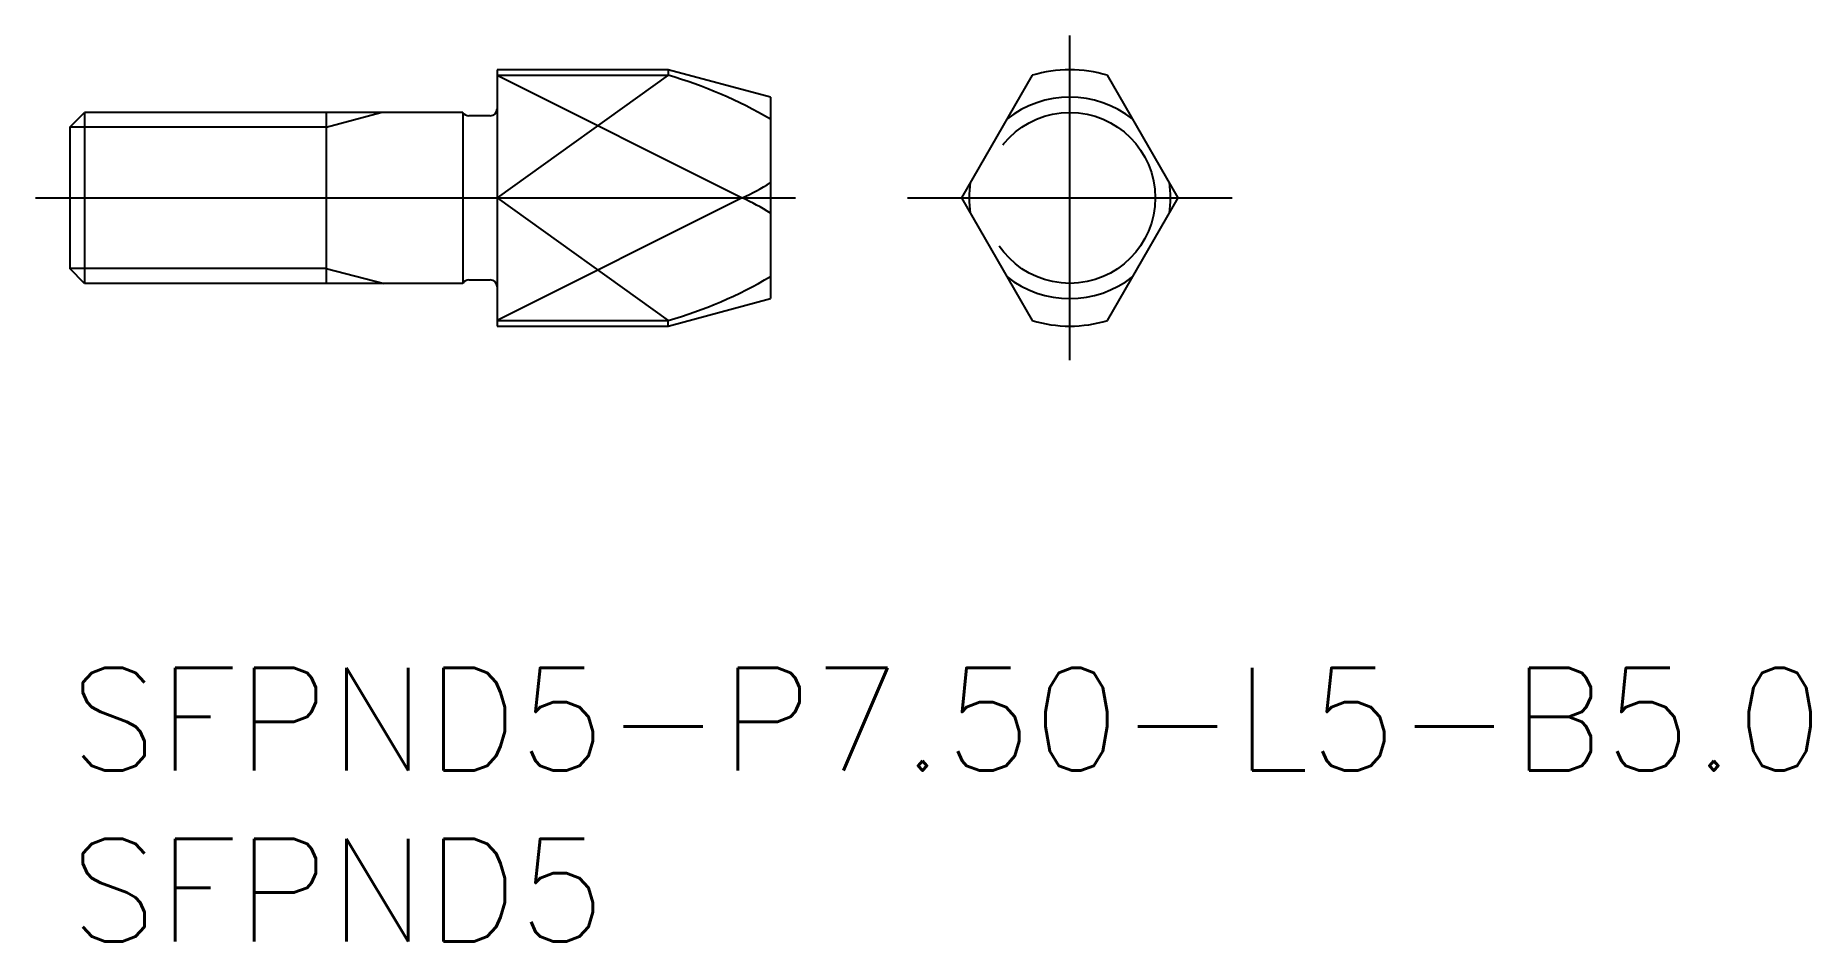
# Model space of a CAD drawing. Extents: x -1 to 50.9, y -8 to 18.5.
import ezdxf

# ---------------------------------------------------------------- set-up
doc = ezdxf.new("R2010")
doc.units = 0
doc.header["$LTSCALE"] = 0.5
doc.linetypes.add('CENTER', pattern=[50.8, 31.75, -6.35, 6.35, -6.35])
doc.linetypes.add('DASHED', pattern=[19.05, 12.7, -6.35])
for name, color, linetype in [('MSM_CENTER', 1, 'CENTER'), ('MSM_CONTINUOUS', 7, 'CONTINUOUS'), ('MSM_DASHED', 4, 'DASHED'), ('MSM_NARROW', 5, 'CONTINUOUS'), ('MSM_PART_NUMBER', 7, 'CONTINUOUS')]:
    doc.layers.add(name, color=color, linetype=linetype)
doc.styles.get("Standard").update_dxf_attribs({"font": 'txt.shx', "height": 0.5, "bigfont": 'bigfont.shx'})

# ---------------------------------------------------------------- blocks, each defined once
blk = doc.blocks.new('*U17')
at = {"layer": 'MSM_PART_NUMBER'}
blk.add_text('SFPND5-P7.50-L5-B5.0', height=3, dxfattribs=at).set_placement((0, -3))
blk = doc.blocks.new('*U18')
at = {"layer": 'MSM_PART_NUMBER'}
blk.add_text('SFPND5', height=3, dxfattribs=at).set_placement((0, -8))

msp = doc.modelspace()

# ---------------------------------------------------------------- linework, layer by layer
at = {"layer": 'MSM_CENTER'}
for p, q in [((29.25, 9), (29.25, 18.5)), ((-1, 13.75), (21.5, 13.75)), ((24.5, 13.75), (34, 13.75))]:
    msp.add_line(p, q, dxfattribs=at)
at = {"layer": 'MSM_CONTINUOUS'}
for p, q in [((17.5, 17.5), (12.5, 17.5)), ((12.5, 17.5), (12.5, 10)), ((12.5, 17.335), (17.5, 17.335)), ((20.5, 16.696), (17.5, 17.5)), ((17.5, 17.5), (17.5, 17.335)), ((28.15, 17.335), (26.08, 13.75)), ((32.42, 13.75), (30.35, 17.335)), ((20.5, 16.696), (20.5, 10.804)), ((0, 15.817), (0.433, 16.25)), ((0.433, 16.25), (0.433, 11.25)), ((11.5, 16.25), (0.433, 16.25)), ((7.5, 16.25), (7.5, 11.25)), ((11.5, 16.25), (11.5, 11.25)), ((12.3, 16.15), (11.673, 16.15)), ((0, 15.817), (0, 11.683)), ((12.5, 13.75), (19.665, 13.75)), ((26.08, 13.75), (28.15, 10.165)), ((30.35, 10.165), (32.42, 13.75)), ((0.433, 11.25), (0, 11.683)), ((11.5, 11.25), (0.433, 11.25)), ((11.673, 11.35), (12.3, 11.35)), ((17.5, 10), (20.5, 10.804)), ((12.5, 10.165), (17.5, 10.165)), ((12.5, 10), (17.5, 10)), ((17.5, 10), (17.5, 10.165))]:
    msp.add_line(p, q, dxfattribs=at)
for centre, radius, start, end in [((13.915, 4.832), 13.007, 59.5856, 74.0018), ((29.25, 13.75), 3.75, 72.9424, 107.0576), ((29.25, 13.75), 2.946, 51.287, 128.713), ((11.673, 16.35), 0.2, 210, 270), ((12.3, 16.35), 0.2, 270, 0), ((16.749, 20.208), 7.086, 294.3014, 301.961), ((29.25, 13.75), 2.946, 171.287, 188.713), ((29.25, 13.75), 2.946, 351.287, 8.713), ((16.749, 7.292), 7.086, 58.039, 65.6986), ((13.915, 22.668), 13.007, 285.9982, 300.4144), ((29.25, 13.75), 2.946, 231.287, 308.713), ((11.673, 11.15), 0.2, 90, 150), ((12.3, 11.15), 0.2, 0, 90), ((29.25, 13.75), 3.75, 252.9424, 287.0576)]:
    msp.add_arc(centre, radius, start, end, dxfattribs=at)
at = {"layer": 'MSM_DASHED'}
msp.add_circle((29.25, 13.75), 2.5, dxfattribs=at)
at = {"layer": 'MSM_NARROW'}
for p, q in [((12.5, 17.335), (19.665, 13.75)), ((17.5, 17.335), (12.5, 13.75)), ((7.5, 15.817), (9.1, 16.25)), ((7.5, 15.817), (0, 15.817)), ((19.665, 13.75), (12.5, 10.165)), ((12.5, 13.75), (17.5, 10.165)), ((7.5, 11.683), (0, 11.683)), ((7.5, 11.683), (9.196, 11.25))]:
    msp.add_line(p, q, dxfattribs=at)

# ---------------------------------------------------------------- block references
at = {"layer": 'MSM_CONTINUOUS'}
for name in ['*U17', '*U18']:
    msp.add_blockref(name, (0, 0), dxfattribs=at)

doc.saveas('drawing.dxf')
